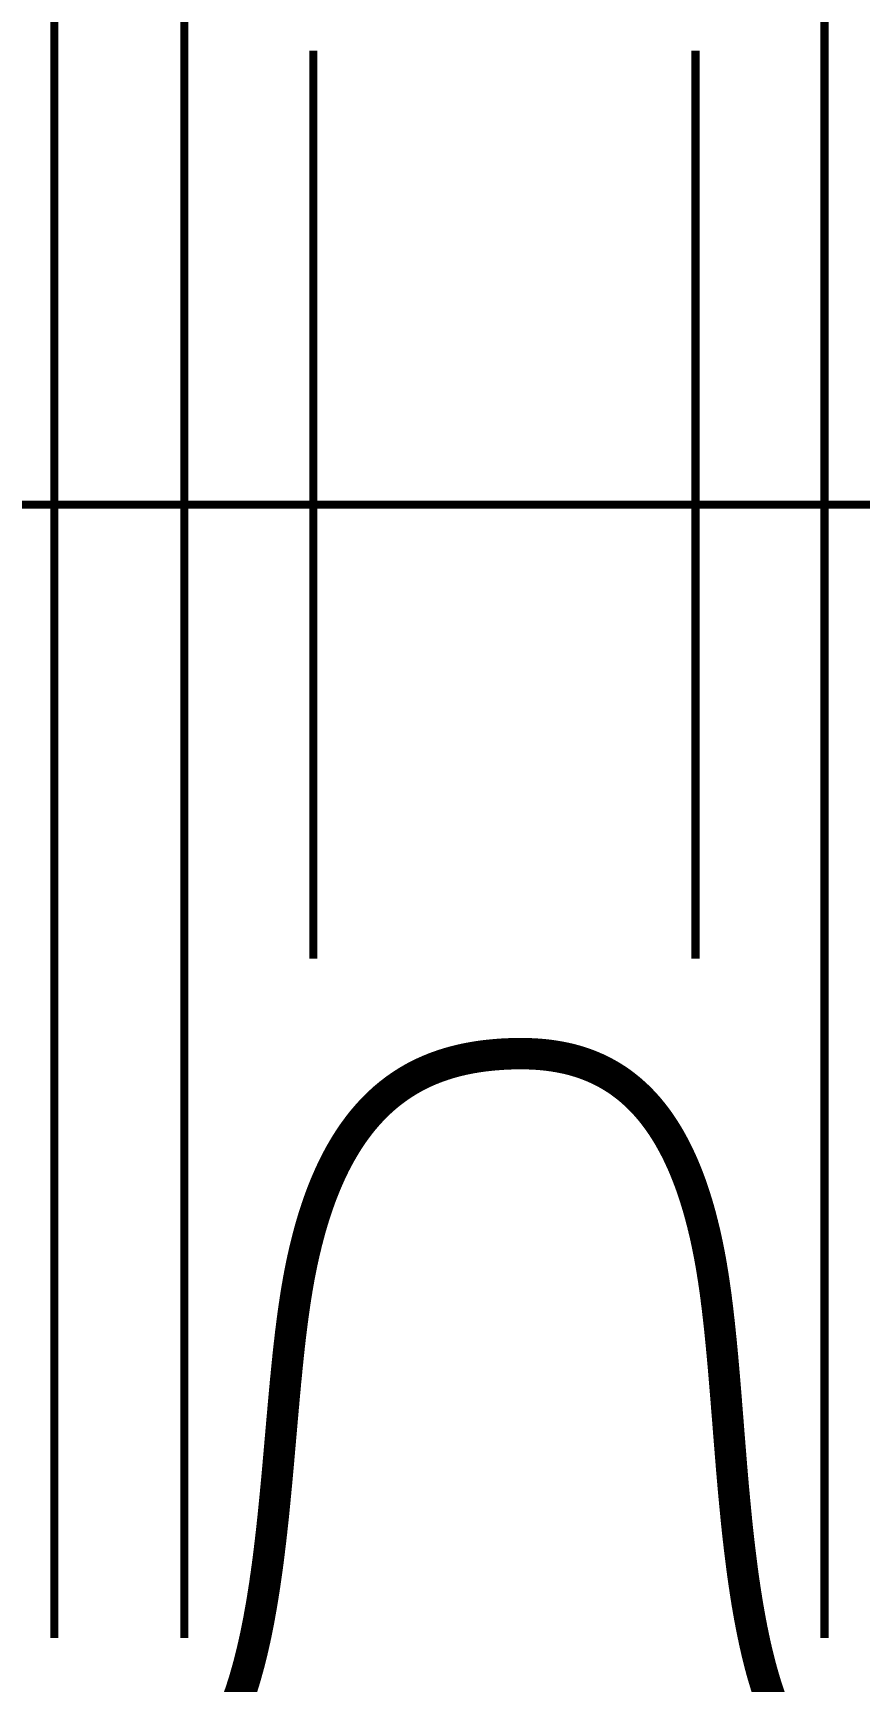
# Model space of a CAD drawing. Header units: inches. Extents: x 0 to 1068, y -53 to 297.
# Drawn here: x 117.71 to 136.11, y 169.38 to 206.09 of the extents above; entities that cross this region are included whole.
import ezdxf

# ---------------------------------------------------------------- set-up
doc = ezdxf.new("R2010")
doc.units = ezdxf.units.IN
doc.header["$MEASUREMENT"] = 0
doc.linetypes.add('ACAD_ISO10W100', pattern=[18, 12, -3, 0, -3])
doc.layers.add('WYMIAROWANIE', color=7, linetype='Continuous')
doc.layers.add('ZAWIESIE 2D', color=250, linetype='Continuous')
doc.styles.get("Standard").update_dxf_attribs({"font": 'arial.ttf', "height": 3.5})
doc.dimstyles.get("Standard").update_dxf_attribs({"dimtxt": 3.5, "dimasz": 3.5, "dimexe": 0.18, "dimexo": 0.0625, "dimgap": 1, "dimtad": 1, "dimdec": 0, "dimdsep": 46, "dimtxsty": 'Standard', "dimcen": 0, "dimclrd": 256, "dimclrt": 256, "dimadec": 0, "dimazin": 2, "dimtfac": 1, "dimtdec": 0, "dimtofl": 0, "dimtmove": 0, "dimatfit": 3, "dimfxl": 1, "dimtolj": 1, "dimtzin": 0, "dimarcsym": 0})

# ---------------------------------------------------------------- blocks, each defined once
blk = doc.blocks.new('*D3')
at = {"layer": 'Defpoints', "color": 0, "lineweight": 18, "transparency": 16777216}
for p in [(92.107, 176.226), (164.308, 175.701), (164.308, 150.252)]:
    blk.add_point(p, dxfattribs=at)
at = {"layer": 'WYMIAROWANIE', "color": 0, "lineweight": -2, "transparency": 16777216}
for p, q in [((92.107, 176.164), (92.107, 150.072)), ((164.308, 175.638), (164.308, 150.072))]:
    blk.add_line(p, q, dxfattribs=at)
at = {"layer": 'WYMIAROWANIE', "lineweight": -2, "transparency": 16777216}
blk.add_line((95.607, 150.252), (160.808, 150.252), dxfattribs=at)
at = {"layer": 'WYMIAROWANIE', "lineweight": 18, "transparency": 16777216}
for points in [[(95.607, 150.836), (95.607, 149.669), (92.107, 150.252)], [(160.808, 150.836), (160.808, 149.669), (164.308, 150.252)]]:
    blk.add_solid(points, dxfattribs=at)
at = {"layer": 'WYMIAROWANIE', "lineweight": 18, "transparency": 16777216, "insert": (128.208, 153.01), "char_height": 3.5, "width": 7.7807, "attachment_point": 5}
blk.add_mtext('\\A1;217', dxfattribs=at)
blk = doc.blocks.new('*D5')
at = {"layer": 'Defpoints', "color": 0, "lineweight": 18, "transparency": 16777216}
for p in [(58.77, 176.226), (197.646, 176.226), (58.77, 138.885)]:
    blk.add_point(p, dxfattribs=at)
at = {"layer": 'WYMIAROWANIE', "color": 0, "lineweight": -2, "transparency": 16777216}
for p, q in [((58.77, 176.164), (58.77, 138.705)), ((197.646, 176.164), (197.646, 138.705))]:
    blk.add_line(p, q, dxfattribs=at)
at = {"layer": 'WYMIAROWANIE', "lineweight": -2, "transparency": 16777216}
blk.add_line((194.146, 138.885), (62.27, 138.885), dxfattribs=at)
at = {"layer": 'WYMIAROWANIE', "lineweight": 18, "transparency": 16777216}
for points in [[(62.27, 139.468), (62.27, 138.301), (58.77, 138.885)], [(194.146, 139.468), (194.146, 138.301), (197.646, 138.885)]]:
    blk.add_solid(points, dxfattribs=at)
at = {"layer": 'WYMIAROWANIE', "lineweight": 18, "transparency": 16777216, "insert": (128.208, 141.642), "char_height": 3.5, "attachment_point": 5}
blk.add_mtext('\\A1;417', dxfattribs=at)

msp = doc.modelspace()

# ---------------------------------------------------------------- linework, layer by layer
at = {"layer": 'ZAWIESIE 2D', "lineweight": 18, "const_width": 0.18}
for points in [[(118.18, 220.829), (118.18, 195.581)], [(121.079, 220.829), (121.079, 195.581)], [(135.337, 220.829), (135.337, 195.581)], [(123.952, 205.695), (123.952, 195.581)], [(132.464, 205.695), (132.464, 195.581)], [(118.18, 170.333), (118.18, 195.581)], [(121.079, 170.333), (121.079, 195.581)], [(123.952, 185.467), (123.952, 195.581)], [(132.464, 185.467), (132.464, 195.581)], [(135.337, 170.333), (135.337, 195.581)]]:
    msp.add_lwpolyline(points, dxfattribs=at)
at = {"layer": 'ZAWIESIE 2D', "linetype": 'ACAD_ISO10W100', "lineweight": 18, "ltscale": 0.5, "const_width": 0.18}
msp.add_lwpolyline([(228.795, 195.581), (45.2, 195.581)], dxfattribs=at)
at = {"layer": 'ZAWIESIE 2D', "lineweight": 18}
msp.add_lwpolyline([(134.127, 169, 0.7, 0.7, 0), (134.111, 169.047, 0.7, 0.7, 0), (134.094, 169.095, 0.7, 0.7, 0), (134.078, 169.143, 0.7, 0.7, 0), (134.062, 169.192, 0.7, 0.7, 0), (134.047, 169.24, 0.7, 0.7, 0), (134.031, 169.29, 0.7, 0.7, 0), (134.016, 169.339, 0.7, 0.7, 0), (134.001, 169.389, 0.7, 0.7, 0), (133.986, 169.439, 0.7, 0.7, 0), (133.971, 169.489, 0.7, 0.7, 0), (133.957, 169.54, 0.7, 0.7, 0), (133.942, 169.591, 0.7, 0.7, 0), (133.928, 169.643, 0.7, 0.7, 0), (133.914, 169.694, 0.7, 0.7, 0), (133.901, 169.746, 0.7, 0.7, 0), (133.887, 169.798, 0.7, 0.7, 0), (133.874, 169.851, 0.7, 0.7, 0), (133.861, 169.904, 0.7, 0.7, 0), (133.848, 169.957, 0.7, 0.7, 0), (133.835, 170.01, 0.7, 0.7, 0), (133.822, 170.063, 0.7, 0.7, 0), (133.81, 170.117, 0.7, 0.7, 0), (133.785, 170.226, 0.7, 0.7, 0), (133.762, 170.335, 0.7, 0.7, 0), (133.739, 170.445, 0.7, 0.7, 0), (133.716, 170.557, 0.7, 0.7, 0), (133.695, 170.669, 0.7, 0.7, 0), (133.673, 170.782, 0.7, 0.7, 0), (133.653, 170.896, 0.7, 0.7, 0), (133.633, 171.01, 0.7, 0.7, 0), (133.613, 171.126, 0.7, 0.7, 0), (133.595, 171.242, 0.7, 0.7, 0), (133.576, 171.359, 0.7, 0.7, 0), (133.559, 171.476, 0.7, 0.7, 0), (133.541, 171.594, 0.7, 0.7, 0), (133.524, 171.713, 0.7, 0.7, 0), (133.508, 171.833, 0.7, 0.7, 0), (133.492, 171.953, 0.7, 0.7, 0), (133.477, 172.073, 0.7, 0.7, 0), (133.462, 172.194, 0.7, 0.7, 0), (133.447, 172.315, 0.7, 0.7, 0), (133.433, 172.437, 0.7, 0.7, 0), (133.419, 172.559, 0.7, 0.7, 0), (133.405, 172.682, 0.7, 0.7, 0), (133.392, 172.804, 0.7, 0.7, 0), (133.379, 172.928, 0.7, 0.7, 0), (133.367, 173.051, 0.7, 0.7, 0), (133.355, 173.175, 0.7, 0.7, 0), (133.331, 173.422, 0.7, 0.7, 0), (133.308, 173.67, 0.7, 0.7, 0), (133.286, 173.919, 0.7, 0.7, 0), (133.265, 174.167, 0.7, 0.7, 0), (133.245, 174.416, 0.7, 0.7, 0), (133.225, 174.663, 0.7, 0.7, 0), (133.205, 174.91, 0.7, 0.7, 0), (133.186, 175.156, 0.7, 0.7, 0), (133.176, 175.279, 0.7, 0.7, 0), (133.166, 175.401, 0.7, 0.7, 0), (133.156, 175.522, 0.7, 0.7, 0), (133.147, 175.644, 0.7, 0.7, 0), (133.137, 175.765, 0.7, 0.7, 0), (133.127, 175.885, 0.7, 0.7, 0), (133.117, 176.005, 0.7, 0.7, 0), (133.107, 176.124, 0.7, 0.7, 0), (133.097, 176.243, 0.7, 0.7, 0), (133.087, 176.361, 0.7, 0.7, 0), (133.076, 176.478, 0.7, 0.7, 0), (133.066, 176.595, 0.7, 0.7, 0), (133.055, 176.711, 0.7, 0.7, 0), (133.044, 176.827, 0.7, 0.7, 0), (133.033, 176.941, 0.7, 0.7, 0), (133.021, 177.055, 0.7, 0.7, 0), (133.01, 177.168, 0.7, 0.7, 0), (132.998, 177.28, 0.7, 0.7, 0), (132.986, 177.391, 0.7, 0.7, 0), (132.973, 177.502, 0.7, 0.7, 0), (132.961, 177.611, 0.7, 0.7, 0), (132.948, 177.719, 0.7, 0.7, 0), (132.934, 177.826, 0.7, 0.7, 0), (132.921, 177.933, 0.7, 0.7, 0), (132.907, 178.038, 0.7, 0.7, 0), (132.892, 178.142, 0.7, 0.7, 0), (132.877, 178.245, 0.7, 0.7, 0), (132.87, 178.296, 0.7, 0.7, 0), (132.862, 178.346, 0.7, 0.7, 0), (132.854, 178.397, 0.7, 0.7, 0), (132.846, 178.447, 0.7, 0.7, 0), (132.838, 178.496, 0.7, 0.7, 0), (132.83, 178.546, 0.7, 0.7, 0), (132.822, 178.595, 0.7, 0.7, 0), (132.814, 178.644, 0.7, 0.7, 0), (132.805, 178.692, 0.7, 0.7, 0), (132.797, 178.74, 0.7, 0.7, 0), (132.788, 178.788, 0.7, 0.7, 0), (132.779, 178.836, 0.7, 0.7, 0), (132.77, 178.883, 0.7, 0.7, 0), (132.761, 178.93, 0.7, 0.7, 0), (132.752, 178.976, 0.7, 0.7, 0), (132.743, 179.023, 0.7, 0.7, 0), (132.733, 179.069, 0.7, 0.7, 0), (132.724, 179.114, 0.7, 0.7, 0), (132.714, 179.16, 0.7, 0.7, 0), (132.704, 179.205, 0.7, 0.7, 0), (132.695, 179.249, 0.7, 0.7, 0), (132.685, 179.294, 0.7, 0.7, 0), (132.675, 179.338, 0.7, 0.7, 0), (132.665, 179.382, 0.7, 0.7, 0), (132.654, 179.425, 0.7, 0.7, 0), (132.644, 179.468, 0.7, 0.7, 0), (132.633, 179.511, 0.7, 0.7, 0), (132.623, 179.554, 0.7, 0.7, 0), (132.612, 179.596, 0.7, 0.7, 0), (132.601, 179.638, 0.7, 0.7, 0), (132.591, 179.68, 0.7, 0.7, 0), (132.58, 179.721, 0.7, 0.7, 0), (132.569, 179.762, 0.7, 0.7, 0), (132.557, 179.803, 0.7, 0.7, 0), (132.535, 179.884, 0.7, 0.7, 0), (132.512, 179.963, 0.7, 0.7, 0), (132.488, 180.042, 0.7, 0.7, 0), (132.464, 180.119, 0.7, 0.7, 0), (132.44, 180.195, 0.7, 0.7, 0), (132.415, 180.27, 0.7, 0.7, 0), (132.39, 180.344, 0.7, 0.7, 0), (132.365, 180.417, 0.7, 0.7, 0), (132.339, 180.488, 0.7, 0.7, 0), (132.312, 180.559, 0.7, 0.7, 0), (132.286, 180.628, 0.7, 0.7, 0), (132.259, 180.697, 0.7, 0.7, 0), (132.231, 180.764, 0.7, 0.7, 0), (132.204, 180.83, 0.7, 0.7, 0), (132.176, 180.895, 0.7, 0.7, 0), (132.147, 180.959, 0.7, 0.7, 0), (132.118, 181.022, 0.7, 0.7, 0), (132.089, 181.084, 0.7, 0.7, 0), (132.06, 181.145, 0.7, 0.7, 0), (132.03, 181.205, 0.7, 0.7, 0), (132, 181.263, 0.7, 0.7, 0), (131.969, 181.321, 0.7, 0.7, 0), (131.938, 181.378, 0.7, 0.7, 0), (131.907, 181.434, 0.7, 0.7, 0), (131.876, 181.489, 0.7, 0.7, 0), (131.844, 181.543, 0.7, 0.7, 0), (131.812, 181.595, 0.7, 0.7, 0), (131.779, 181.647, 0.7, 0.7, 0), (131.747, 181.698, 0.7, 0.7, 0), (131.714, 181.748, 0.7, 0.7, 0), (131.68, 181.797, 0.7, 0.7, 0), (131.647, 181.845, 0.7, 0.7, 0), (131.613, 181.893, 0.7, 0.7, 0), (131.578, 181.939, 0.7, 0.7, 0), (131.544, 181.984, 0.7, 0.7, 0), (131.509, 182.029, 0.7, 0.7, 0), (131.474, 182.072, 0.7, 0.7, 0), (131.439, 182.115, 0.7, 0.7, 0), (131.403, 182.157, 0.7, 0.7, 0), (131.367, 182.198, 0.7, 0.7, 0), (131.331, 182.238, 0.7, 0.7, 0), (131.294, 182.277, 0.7, 0.7, 0), (131.258, 182.315, 0.7, 0.7, 0), (131.221, 182.353, 0.7, 0.7, 0), (131.184, 182.389, 0.7, 0.7, 0), (131.146, 182.425, 0.7, 0.7, 0), (131.108, 182.46, 0.7, 0.7, 0), (131.07, 182.494, 0.7, 0.7, 0), (131.032, 182.528, 0.7, 0.7, 0), (130.994, 182.56, 0.7, 0.7, 0), (130.955, 182.592, 0.7, 0.7, 0), (130.916, 182.623, 0.7, 0.7, 0), (130.877, 182.653, 0.7, 0.7, 0), (130.838, 182.683, 0.7, 0.7, 0), (130.798, 182.712, 0.7, 0.7, 0), (130.759, 182.74, 0.7, 0.7, 0), (130.719, 182.767, 0.7, 0.7, 0), (130.679, 182.793, 0.7, 0.7, 0), (130.638, 182.819, 0.7, 0.7, 0), (130.598, 182.844, 0.7, 0.7, 0), (130.557, 182.868, 0.7, 0.7, 0), (130.516, 182.892, 0.7, 0.7, 0), (130.475, 182.915, 0.7, 0.7, 0), (130.434, 182.937, 0.7, 0.7, 0), (130.392, 182.959, 0.7, 0.7, 0), (130.35, 182.98, 0.7, 0.7, 0), (130.309, 183, 0.7, 0.7, 0), (130.267, 183.02, 0.7, 0.7, 0), (130.224, 183.038, 0.7, 0.7, 0), (130.182, 183.057, 0.7, 0.7, 0), (130.14, 183.074, 0.7, 0.7, 0), (130.097, 183.091, 0.7, 0.7, 0), (130.054, 183.108, 0.7, 0.7, 0), (130.011, 183.124, 0.7, 0.7, 0), (129.968, 183.139, 0.7, 0.7, 0), (129.925, 183.153, 0.7, 0.7, 0), (129.882, 183.167, 0.7, 0.7, 0), (129.838, 183.181, 0.7, 0.7, 0), (129.795, 183.194, 0.7, 0.7, 0), (129.751, 183.206, 0.7, 0.7, 0), (129.707, 183.218, 0.7, 0.7, 0), (129.663, 183.229, 0.7, 0.7, 0), (129.619, 183.24, 0.7, 0.7, 0), (129.575, 183.25, 0.7, 0.7, 0), (129.53, 183.259, 0.7, 0.7, 0), (129.486, 183.268, 0.7, 0.7, 0), (129.442, 183.277, 0.7, 0.7, 0), (129.397, 183.285, 0.7, 0.7, 0), (129.352, 183.292, 0.7, 0.7, 0), (129.307, 183.3, 0.7, 0.7, 0), (129.263, 183.306, 0.7, 0.7, 0), (129.218, 183.312, 0.7, 0.7, 0), (129.173, 183.318, 0.7, 0.7, 0), (129.128, 183.323, 0.7, 0.7, 0), (129.082, 183.328, 0.7, 0.7, 0), (129.037, 183.332, 0.7, 0.7, 0), (128.992, 183.336, 0.7, 0.7, 0), (128.947, 183.339, 0.7, 0.7, 0), (128.901, 183.343, 0.7, 0.7, 0), (128.856, 183.345, 0.7, 0.7, 0), (128.81, 183.347, 0.7, 0.7, 0), (128.765, 183.349, 0.7, 0.7, 0), (128.719, 183.351, 0.7, 0.7, 0), (128.673, 183.352, 0.7, 0.7, 0), (128.628, 183.352, 0.7, 0.7, 0), (128.582, 183.353, 0.7, 0.7, 0), (128.536, 183.353, 0.7, 0.7, 0), (128.491, 183.352, 0.7, 0.7, 0), (128.445, 183.352, 0.7, 0.7, 0), (128.399, 183.351, 0.7, 0.7, 0), (128.353, 183.349, 0.7, 0.7, 0), (128.308, 183.347, 0.7, 0.7, 0), (128.216, 183.343, 0.7, 0.7, 0), (128.124, 183.338, 0.7, 0.7, 0), (128.079, 183.334, 0.7, 0.7, 0), (128.033, 183.331, 0.7, 0.7, 0), (127.987, 183.327, 0.7, 0.7, 0), (127.941, 183.323, 0.7, 0.7, 0), (127.896, 183.318, 0.7, 0.7, 0), (127.85, 183.314, 0.7, 0.7, 0), (127.804, 183.308, 0.7, 0.7, 0), (127.759, 183.303, 0.7, 0.7, 0), (127.713, 183.297, 0.7, 0.7, 0), (127.668, 183.291, 0.7, 0.7, 0), (127.622, 183.284, 0.7, 0.7, 0), (127.577, 183.277, 0.7, 0.7, 0), (127.531, 183.269, 0.7, 0.7, 0), (127.486, 183.262, 0.7, 0.7, 0), (127.441, 183.253, 0.7, 0.7, 0), (127.396, 183.245, 0.7, 0.7, 0), (127.351, 183.236, 0.7, 0.7, 0), (127.305, 183.226, 0.7, 0.7, 0), (127.26, 183.216, 0.7, 0.7, 0), (127.216, 183.206, 0.7, 0.7, 0), (127.171, 183.195, 0.7, 0.7, 0), (127.126, 183.184, 0.7, 0.7, 0), (127.081, 183.172, 0.7, 0.7, 0), (127.037, 183.16, 0.7, 0.7, 0), (126.992, 183.147, 0.7, 0.7, 0), (126.948, 183.134, 0.7, 0.7, 0), (126.904, 183.12, 0.7, 0.7, 0), (126.859, 183.106, 0.7, 0.7, 0), (126.815, 183.091, 0.7, 0.7, 0), (126.771, 183.076, 0.7, 0.7, 0), (126.727, 183.061, 0.7, 0.7, 0), (126.684, 183.044, 0.7, 0.7, 0), (126.64, 183.028, 0.7, 0.7, 0), (126.597, 183.01, 0.7, 0.7, 0), (126.553, 182.993, 0.7, 0.7, 0), (126.51, 182.974, 0.7, 0.7, 0), (126.467, 182.955, 0.7, 0.7, 0), (126.424, 182.936, 0.7, 0.7, 0), (126.381, 182.916, 0.7, 0.7, 0), (126.339, 182.895, 0.7, 0.7, 0), (126.296, 182.874, 0.7, 0.7, 0), (126.254, 182.852, 0.7, 0.7, 0), (126.211, 182.83, 0.7, 0.7, 0), (126.169, 182.807, 0.7, 0.7, 0), (126.128, 182.783, 0.7, 0.7, 0), (126.086, 182.759, 0.7, 0.7, 0), (126.044, 182.734, 0.7, 0.7, 0), (126.003, 182.708, 0.7, 0.7, 0), (125.962, 182.682, 0.7, 0.7, 0), (125.921, 182.655, 0.7, 0.7, 0), (125.88, 182.628, 0.7, 0.7, 0), (125.839, 182.599, 0.7, 0.7, 0), (125.799, 182.571, 0.7, 0.7, 0), (125.759, 182.541, 0.7, 0.7, 0), (125.719, 182.511, 0.7, 0.7, 0), (125.679, 182.48, 0.7, 0.7, 0), (125.639, 182.449, 0.7, 0.7, 0), (125.6, 182.416, 0.7, 0.7, 0), (125.56, 182.383, 0.7, 0.7, 0), (125.521, 182.35, 0.7, 0.7, 0), (125.483, 182.315, 0.7, 0.7, 0), (125.444, 182.28, 0.7, 0.7, 0), (125.406, 182.244, 0.7, 0.7, 0), (125.368, 182.207, 0.7, 0.7, 0), (125.33, 182.17, 0.7, 0.7, 0), (125.292, 182.132, 0.7, 0.7, 0), (125.255, 182.093, 0.7, 0.7, 0), (125.218, 182.053, 0.7, 0.7, 0), (125.181, 182.013, 0.7, 0.7, 0), (125.144, 181.971, 0.7, 0.7, 0), (125.108, 181.929, 0.7, 0.7, 0), (125.071, 181.886, 0.7, 0.7, 0), (125.036, 181.843, 0.7, 0.7, 0), (125, 181.798, 0.7, 0.7, 0), (124.965, 181.753, 0.7, 0.7, 0), (124.93, 181.706, 0.7, 0.7, 0), (124.895, 181.659, 0.7, 0.7, 0), (124.86, 181.612, 0.7, 0.7, 0), (124.826, 181.563, 0.7, 0.7, 0), (124.792, 181.513, 0.7, 0.7, 0), (124.758, 181.463, 0.7, 0.7, 0), (124.725, 181.411, 0.7, 0.7, 0), (124.692, 181.359, 0.7, 0.7, 0), (124.659, 181.306, 0.7, 0.7, 0), (124.627, 181.252, 0.7, 0.7, 0), (124.595, 181.197, 0.7, 0.7, 0), (124.563, 181.142, 0.7, 0.7, 0), (124.531, 181.085, 0.7, 0.7, 0), (124.5, 181.027, 0.7, 0.7, 0), (124.469, 180.969, 0.7, 0.7, 0), (124.438, 180.909, 0.7, 0.7, 0), (124.408, 180.849, 0.7, 0.7, 0), (124.378, 180.787, 0.7, 0.7, 0), (124.349, 180.725, 0.7, 0.7, 0), (124.319, 180.662, 0.7, 0.7, 0), (124.291, 180.597, 0.7, 0.7, 0), (124.262, 180.532, 0.7, 0.7, 0), (124.234, 180.466, 0.7, 0.7, 0), (124.206, 180.399, 0.7, 0.7, 0), (124.178, 180.33, 0.7, 0.7, 0), (124.151, 180.261, 0.7, 0.7, 0), (124.124, 180.191, 0.7, 0.7, 0), (124.098, 180.12, 0.7, 0.7, 0), (124.072, 180.047, 0.7, 0.7, 0), (124.046, 179.974, 0.7, 0.7, 0), (124.021, 179.9, 0.7, 0.7, 0), (123.996, 179.824, 0.7, 0.7, 0), (123.972, 179.748, 0.7, 0.7, 0), (123.947, 179.67, 0.7, 0.7, 0), (123.924, 179.592, 0.7, 0.7, 0), (123.9, 179.512, 0.7, 0.7, 0), (123.877, 179.431, 0.7, 0.7, 0), (123.855, 179.349, 0.7, 0.7, 0), (123.833, 179.266, 0.7, 0.7, 0), (123.811, 179.182, 0.7, 0.7, 0), (123.79, 179.097, 0.7, 0.7, 0), (123.769, 179.011, 0.7, 0.7, 0), (123.748, 178.923, 0.7, 0.7, 0), (123.728, 178.835, 0.7, 0.7, 0), (123.708, 178.745, 0.7, 0.7, 0), (123.689, 178.654, 0.7, 0.7, 0), (123.67, 178.562, 0.7, 0.7, 0), (123.652, 178.469, 0.7, 0.7, 0), (123.643, 178.422, 0.7, 0.7, 0), (123.634, 178.375, 0.7, 0.7, 0), (123.625, 178.327, 0.7, 0.7, 0), (123.617, 178.279, 0.7, 0.7, 0), (123.608, 178.231, 0.7, 0.7, 0), (123.6, 178.183, 0.7, 0.7, 0), (123.591, 178.134, 0.7, 0.7, 0), (123.583, 178.085, 0.7, 0.7, 0), (123.567, 177.986, 0.7, 0.7, 0), (123.551, 177.886, 0.7, 0.7, 0), (123.536, 177.784, 0.7, 0.7, 0), (123.521, 177.682, 0.7, 0.7, 0), (123.506, 177.579, 0.7, 0.7, 0), (123.492, 177.474, 0.7, 0.7, 0), (123.478, 177.369, 0.7, 0.7, 0), (123.465, 177.263, 0.7, 0.7, 0), (123.451, 177.156, 0.7, 0.7, 0), (123.438, 177.048, 0.7, 0.7, 0), (123.426, 176.939, 0.7, 0.7, 0), (123.413, 176.829, 0.7, 0.7, 0), (123.401, 176.719, 0.7, 0.7, 0), (123.389, 176.607, 0.7, 0.7, 0), (123.378, 176.495, 0.7, 0.7, 0), (123.366, 176.382, 0.7, 0.7, 0), (123.355, 176.269, 0.7, 0.7, 0), (123.344, 176.155, 0.7, 0.7, 0), (123.332, 176.04, 0.7, 0.7, 0), (123.322, 175.925, 0.7, 0.7, 0), (123.311, 175.809, 0.7, 0.7, 0), (123.3, 175.693, 0.7, 0.7, 0), (123.29, 175.576, 0.7, 0.7, 0), (123.279, 175.459, 0.7, 0.7, 0), (123.269, 175.341, 0.7, 0.7, 0), (123.258, 175.223, 0.7, 0.7, 0), (123.248, 175.105, 0.7, 0.7, 0), (123.227, 174.867, 0.7, 0.7, 0), (123.206, 174.628, 0.7, 0.7, 0), (123.185, 174.388, 0.7, 0.7, 0), (123.164, 174.148, 0.7, 0.7, 0), (123.142, 173.907, 0.7, 0.7, 0), (123.119, 173.666, 0.7, 0.7, 0), (123.096, 173.425, 0.7, 0.7, 0), (123.072, 173.185, 0.7, 0.7, 0), (123.06, 173.065, 0.7, 0.7, 0), (123.047, 172.945, 0.7, 0.7, 0), (123.034, 172.825, 0.7, 0.7, 0), (123.021, 172.706, 0.7, 0.7, 0), (123.007, 172.587, 0.7, 0.7, 0), (122.994, 172.468, 0.7, 0.7, 0), (122.979, 172.349, 0.7, 0.7, 0), (122.965, 172.231, 0.7, 0.7, 0), (122.95, 172.113, 0.7, 0.7, 0), (122.935, 171.996, 0.7, 0.7, 0), (122.919, 171.879, 0.7, 0.7, 0), (122.903, 171.763, 0.7, 0.7, 0), (122.886, 171.647, 0.7, 0.7, 0), (122.87, 171.532, 0.7, 0.7, 0), (122.852, 171.417, 0.7, 0.7, 0), (122.834, 171.303, 0.7, 0.7, 0), (122.816, 171.189, 0.7, 0.7, 0), (122.797, 171.076, 0.7, 0.7, 0), (122.777, 170.964, 0.7, 0.7, 0), (122.757, 170.853, 0.7, 0.7, 0), (122.737, 170.742, 0.7, 0.7, 0), (122.716, 170.632, 0.7, 0.7, 0), (122.694, 170.523, 0.7, 0.7, 0), (122.672, 170.415, 0.7, 0.7, 0), (122.649, 170.308, 0.7, 0.7, 0), (122.625, 170.201, 0.7, 0.7, 0), (122.601, 170.096, 0.7, 0.7, 0), (122.576, 169.991, 0.7, 0.7, 0), (122.55, 169.888, 0.7, 0.7, 0), (122.537, 169.836, 0.7, 0.7, 0), (122.524, 169.785, 0.7, 0.7, 0), (122.511, 169.734, 0.7, 0.7, 0), (122.497, 169.684, 0.7, 0.7, 0), (122.483, 169.633, 0.7, 0.7, 0), (122.469, 169.583, 0.7, 0.7, 0), (122.455, 169.533, 0.7, 0.7, 0), (122.441, 169.484, 0.7, 0.7, 0), (122.427, 169.435, 0.7, 0.7, 0), (122.412, 169.386, 0.7, 0.7, 0), (122.397, 169.337, 0.7, 0.7, 0), (122.382, 169.289, 0.7, 0.7, 0), (122.366, 169.241, 0.7, 0.7, 0), (122.351, 169.193, 0.7, 0.7, 0), (122.335, 169.146, 0.7, 0.7, 0), (122.319, 169.099, 0.7, 0.7, 0), (122.303, 169.052, 0.7, 0.7, 0), (122.287, 169.006, 0.7, 0.7, 0)], format="xyseb", dxfattribs=at)

# ---------------------------------------------------------------- dimensions: what is measured, and where the dimension line sits
at = {"layer": 'WYMIAROWANIE', "color": 5, "lineweight": 18}
for base, p1, p2, text, picture, middle in [((58.77, 138.885), (197.646, 176.226), (58.77, 176.226), '417', '*D5', (128.208, 141.642)), ((164.308, 150.252), (92.107, 176.226), (164.308, 175.701), '217', '*D3', (128.208, 153.01))]:
    dim = msp.add_linear_dim(base=base, p1=p1, p2=p2, text=text, dimstyle='Standard', override={"dimtmove": 1}, dxfattribs=at)
    dim.commit()
    dim.dimension.update_dxf_attribs({"geometry": picture, "text_midpoint": middle})

doc.saveas('drawing.dxf')
